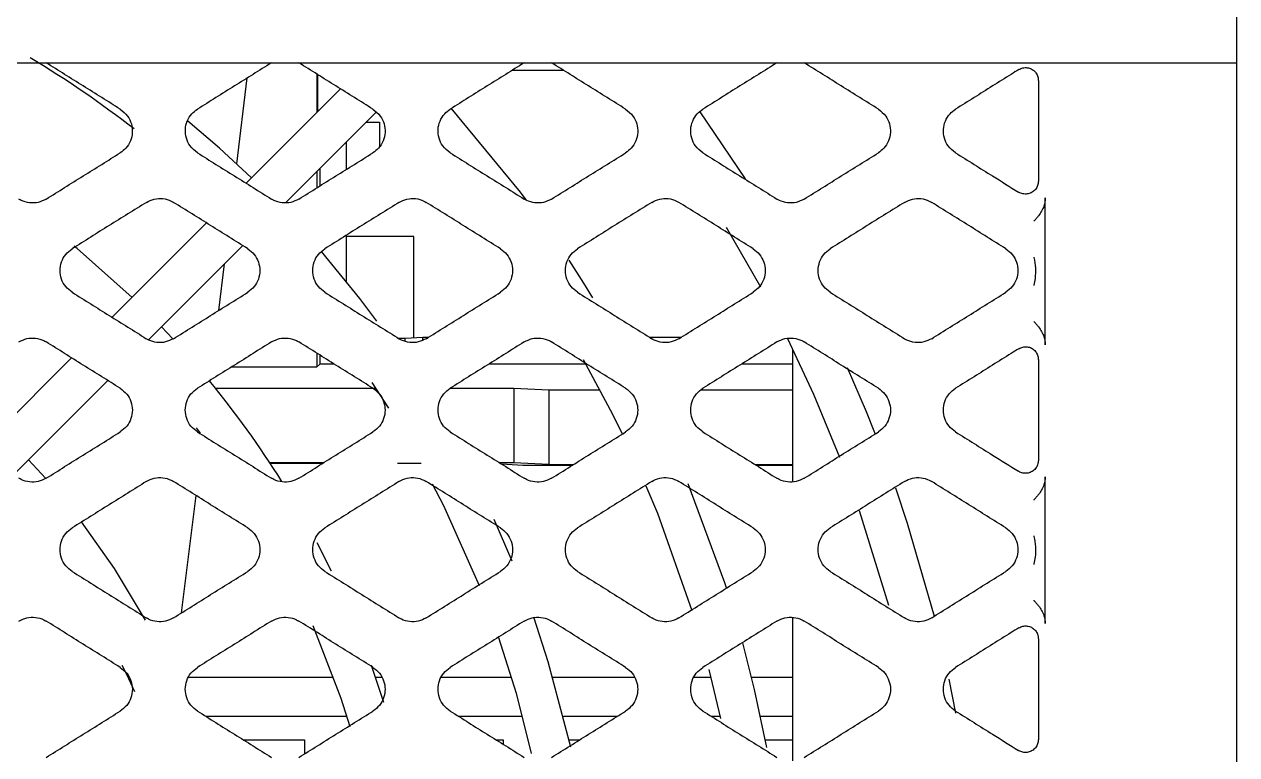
# Model space of a CAD drawing. Header units: millimetres. Extents: x 11355 to 11505, y 8083 to 8171.
# Drawn here: x 11370.614 to 11372.531, y 8089.76 to 8090.915 of the extents above; entities that cross this region are included whole.
import ezdxf

# ---------------------------------------------------------------- set-up
doc = ezdxf.new("R2010")
doc.units = ezdxf.units.MM
doc.layers.add('UPS', color=7, linetype='Continuous')

# ---------------------------------------------------------------- blocks, each defined once
blk = doc.blocks.new('UPS - 2.2kVA (APC SRT2200RMXLI-NC)')
at = {"linetype": 'Continuous'}
for p, q in [((2327.7323, 1373.2344), (2327.7323, 1376.7344)), ((2314.4138, 1376.5248), (2327.7323, 1376.5248)), ((2326.1514, 1376.3651), (2326.1681, 1376.5009)), ((2326.2782, 1376.5069), (2326.2782, 1376.4464)), ((2326.2796, 1376.4497), (2326.2796, 1376.506)), ((2326.6686, 1376.5126), (2326.5863, 1376.5126)), ((2326.3154, 1376.4836), (2326.1663, 1376.3345)), ((2327.4186, 1376.4965), (2327.4186, 1376.3377)), ((2326.2289, 1376.3038), (2326.3719, 1376.4467)), ((2326.2799, 1376.4481), (2326.2796, 1376.4497)), ((2326.2815, 1376.4497), (2326.2796, 1376.4497)), ((2326.9554, 1376.3412), (2326.884, 1376.4472)), ((2326.3563, 1376.4312), (2326.3769, 1376.4312)), ((2326.3769, 1376.4312), (2326.3769, 1376.3924)), ((2326.3246, 1376.3994), (2326.3246, 1376.3563)), ((2326.2782, 1376.3531), (2326.2782, 1376.3273)), ((2326.2825, 1376.3573), (2326.2825, 1376.33)), ((2327.4296, 1376.0791), (2327.4296, 1376.3112)), ((2326.1035, 1376.2717), (2325.9544, 1376.1226)), ((2326.3246, 1376.2521), (2326.3246, 1376.1796)), ((2326.4311, 1376.2504), (2326.3246, 1376.2504)), ((2326.4311, 1376.0898), (2326.4311, 1376.2504)), ((2326.925, 1376.2651), (2326.9793, 1376.1708)), ((2326.0119, 1376.0868), (2326.161, 1376.2358)), ((2326.123, 1376.1334), (2326.132, 1376.2069)), ((2326.0504, 1376.0884), (2326.0325, 1376.1074)), ((2326.4174, 1376.0891), (2326.4074, 1376.0891)), ((2326.4458, 1376.0905), (2326.4174, 1376.0891)), ((2326.4174, 1376.085), (2326.4174, 1376.0891)), ((2326.4458, 1376.0866), (2326.4458, 1376.0905)), ((2326.4538, 1376.0905), (2326.4458, 1376.0905)), ((2326.8533, 1376.0905), (2326.8046, 1376.0905)), ((2325.8903, 1376.0584), (2325.7411, 1375.9093)), ((2326.2782, 1376.0656), (2326.2782, 1376.0442)), ((2326.2825, 1376.063), (2326.2825, 1376.0484)), ((2327.0306, 1375.8626), (2327.0306, 1376.0711)), ((2326.1434, 1376.0442), (2326.2782, 1376.0442)), ((2326.2825, 1376.0484), (2326.2782, 1376.0442)), ((2326.3058, 1376.0484), (2326.2825, 1376.0484)), ((2326.7034, 1376.0484), (2326.5497, 1376.0484)), ((2327.0306, 1376.0484), (2326.9491, 1376.0484)), ((2327.4186, 1376.0553), (2327.4186, 1375.8964)), ((2325.7985, 1375.8734), (2325.9477, 1376.0226)), ((2326.1092, 1376.021), (2326.1094, 1376.0229)), ((2326.3709, 1376.0102), (2326.118, 1376.0102)), ((2326.3649, 1376.0193), (2326.3912, 1375.9789)), ((2326.5897, 1376.0102), (2326.4885, 1376.0102)), ((2326.6446, 1376.0075), (2326.5897, 1376.0102)), ((2326.5897, 1376.0102), (2326.5897, 1375.8923)), ((2326.7258, 1376.0075), (2326.6446, 1376.0075)), ((2326.6446, 1376.0075), (2326.6448, 1375.8896)), ((2327.0306, 1376.0075), (2326.8849, 1376.0075)), ((2326.0871, 1375.9478), (2326.0938, 1375.9391)), ((2325.8494, 1375.8679), (2325.8224, 1375.8973)), ((2326.2883, 1375.8923), (2326.204, 1375.8923)), ((2326.2043, 1375.8919), (2326.2876, 1375.8919)), ((2326.4056, 1375.8919), (2326.4428, 1375.8919)), ((2326.5897, 1375.8923), (2326.5671, 1375.8923)), ((2326.5697, 1375.8907), (2326.6036, 1375.889)), ((2326.6448, 1375.8896), (2326.5897, 1375.8923)), ((2326.6036, 1375.889), (2326.6825, 1375.889)), ((2326.6448, 1375.8896), (2326.6834, 1375.8896)), ((2326.9709, 1375.8896), (2327.0306, 1375.8896)), ((2326.9719, 1375.889), (2327.0306, 1375.889)), ((2327.4296, 1375.6383), (2327.4296, 1375.8705)), ((2326.0643, 1375.6554), (2326.087, 1375.8407)), ((2327.1354, 1375.8173), (2327.1816, 1375.6675)), ((2326.587, 1375.7368), (2326.5584, 1375.8027)), ((2326.3014, 1375.7212), (2326.2788, 1375.7658)), ((2327.0306, 1375.4213), (2327.0306, 1375.6481)), ((2327.4186, 1375.614), (2327.4186, 1375.4551)), ((2326.3841, 1375.5136), (2326.3643, 1375.5721)), ((2326.8975, 1375.5658), (2326.9161, 1375.4881)), ((2326.0756, 1375.5538), (2326.3041, 1375.5538)), ((2326.3708, 1375.5538), (2326.3804, 1375.5538)), ((2326.475, 1375.5538), (2326.5855, 1375.5538)), ((2326.651, 1375.5538), (2326.7799, 1375.5538)), ((2326.8745, 1375.5538), (2326.9006, 1375.5538)), ((2326.9654, 1375.5538), (2327.0306, 1375.5538)), ((2327.2884, 1375.4969), (2327.2777, 1375.5504)), ((2326.1023, 1375.4919), (2326.325, 1375.4919)), ((2326.5017, 1375.4919), (2326.6028, 1375.4919)), ((2326.6677, 1375.4919), (2326.7532, 1375.4919)), ((2326.9012, 1375.4919), (2326.9152, 1375.4919)), ((2326.9795, 1375.4919), (2327.0306, 1375.4919)), ((2326.1616, 1375.4548), (2326.2583, 1375.4548)), ((2326.2583, 1375.4548), (2326.2583, 1375.4323)), ((2326.5611, 1375.4548), (2326.5726, 1375.4548)), ((2326.5726, 1375.4548), (2326.5726, 1375.4476)), ((2326.6766, 1375.4548), (2326.6938, 1375.4548)), ((2326.9871, 1375.4548), (2327.0306, 1375.4548))]:
    blk.add_line(p, q, dxfattribs=at)
at = {"linetype": 'Continuous', "flags": 128}
for points in [[(2326.6091, 1376.3084), (2326.6001, 1376.3205), (2326.4905, 1376.4531)], [(2326.1748, 1376.343), (2326.1244, 1376.3897), (2326.0743, 1376.4328)], [(2325.9859, 1376.154), (2325.899, 1376.2311), (2325.8944, 1376.2348)], [(2326.3731, 1376.1166), (2326.3462, 1376.1523), (2326.2854, 1376.2264)], [(2326.7145, 1376.1535), (2326.7, 1376.1767), (2326.6767, 1376.2126)], [(2327.0218, 1376.089), (2327.0632, 1376.0008), (2327.1045, 1375.9016)], [(2326.6992, 1376.0559), (2326.7454, 1375.9695), (2326.7612, 1375.9374)], [(2327.1613, 1375.9373), (2327.1469, 1375.9729), (2327.1167, 1376.0427)], [(2326.4604, 1375.8594), (2326.478, 1375.825), (2326.5347, 1375.6985)], [(2326.7983, 1375.856), (2326.8163, 1375.8127), (2326.8709, 1375.6591)], [(2326.926, 1375.6934), (2326.923, 1375.7027), (2326.8651, 1375.8594)], [(2327.2546, 1375.6497), (2327.212, 1375.7966), (2327.1931, 1375.8524)], [(2326.0072, 1375.6436), (2325.9584, 1375.7252), (2325.9059, 1375.7994)], [(2326.6793, 1375.443), (2326.6439, 1375.5778), (2326.6208, 1375.6483)], [(2326.2717, 1375.6352), (2326.3157, 1375.5206), (2326.33, 1375.4755)], [(2326.5652, 1375.6165), (2326.5929, 1375.5284), (2326.6171, 1375.4331)], [(2326.9894, 1375.4425), (2326.9701, 1375.5341), (2326.9514, 1375.608)], [(2325.9698, 1375.5728), (2325.9769, 1375.5584), (2325.9896, 1375.5311)]]:
    blk.add_lwpolyline(points, dxfattribs=at)
at = {"linetype": 'Continuous'}
for radius, start, end in [(1.7234, 52.2924, 58.9296), (1.5191, 32.052, 39.4803)]:
    blk.add_arc((2324.9353, 1375.0568), radius, start, end, dxfattribs=at)
for points, knots in [([(2325.9673, 1376.4516), (2325.9575, 1376.4577), (2325.938, 1376.4699), (2325.8989, 1376.4943), (2325.8696, 1376.5126), (2325.8501, 1376.5248)], [0, 0, 0, 0, 0.250053, 0.500107, 1, 1, 1, 1]), ([(2326.2064, 1376.5248), (2326.1967, 1376.5187), (2326.1771, 1376.5065), (2326.1381, 1376.4821), (2326.1088, 1376.4638), (2326.0892, 1376.4516)], [0, 0, 0, 0, 0.250053, 0.500107, 1, 1, 1, 1]), ([(2326.3667, 1376.4516), (2326.357, 1376.4577), (2326.3374, 1376.4699), (2326.2984, 1376.4943), (2326.2691, 1376.5126), (2326.2495, 1376.5248)], [0, 0, 0, 0, 0.250053, 0.500107, 1, 1, 1, 1]), ([(2326.6059, 1376.5248), (2326.5961, 1376.5187), (2326.5766, 1376.5065), (2326.5375, 1376.4821), (2326.5082, 1376.4638), (2326.4887, 1376.4516)], [0, 0, 0, 0, 0.250053, 0.500107, 1, 1, 1, 1]), ([(2326.7662, 1376.4516), (2326.7564, 1376.4577), (2326.7369, 1376.4699), (2326.6978, 1376.4943), (2326.6685, 1376.5126), (2326.649, 1376.5248)], [0, 0, 0, 0, 0.250053, 0.500107, 1, 1, 1, 1]), ([(2327.0054, 1376.5248), (2326.9956, 1376.5187), (2326.9761, 1376.5065), (2326.937, 1376.4821), (2326.9077, 1376.4638), (2326.8882, 1376.4516)], [0, 0, 0, 0, 0.250053, 0.500107, 1, 1, 1, 1]), ([(2327.1657, 1376.4516), (2327.1559, 1376.4577), (2327.1364, 1376.4699), (2327.0973, 1376.4943), (2327.068, 1376.5126), (2327.0485, 1376.5248)], [0, 0, 0, 0, 0.250053, 0.500107, 1, 1, 1, 1]), ([(2327.3877, 1376.5141), (2327.3836, 1376.5116), (2327.3698, 1376.5029), (2327.3365, 1376.4821), (2327.3072, 1376.4638), (2327.2876, 1376.4516)], [0, 0, 0, 0, 0.121345, 0.414313, 1, 1, 1, 1]), ([(2327.3877, 1376.5141), (2327.3898, 1376.5151), (2327.394, 1376.5173), (2327.4011, 1376.5175), (2327.4076, 1376.5156), (2327.4131, 1376.5115), (2327.4169, 1376.506), (2327.4184, 1376.5007), (2327.4186, 1376.4975), (2327.4186, 1376.4965)], [0, 0, 0, 0, 0.160683, 0.321648, 0.476164, 0.626101, 0.77749, 0.93541, 1, 1, 1, 1]), ([(2325.9673, 1376.4516), (2325.9715, 1376.4482), (2325.9793, 1376.442), (2325.9855, 1376.4285), (2325.9871, 1376.4147), (2325.9839, 1376.4012), (2325.977, 1376.3899), (2325.9703, 1376.3849), (2325.9673, 1376.3826)], [0, 0, 0, 0, 0.194318, 0.360854, 0.528149, 0.695606, 0.862865, 1, 1, 1, 1]), ([(2326.0892, 1376.3826), (2326.085, 1376.386), (2326.0772, 1376.3922), (2326.071, 1376.4057), (2326.0694, 1376.4195), (2326.0726, 1376.433), (2326.0795, 1376.4443), (2326.0862, 1376.4493), (2326.0892, 1376.4516)], [0, 0, 0, 0, 0.19432, 0.360812, 0.528037, 0.695467, 0.862768, 1, 1, 1, 1]), ([(2326.3667, 1376.4516), (2326.3709, 1376.4482), (2326.3788, 1376.442), (2326.385, 1376.4285), (2326.3866, 1376.4147), (2326.3834, 1376.4012), (2326.3765, 1376.3899), (2326.3698, 1376.3849), (2326.3667, 1376.3826)], [0, 0, 0, 0, 0.194318, 0.360854, 0.528149, 0.695606, 0.862865, 1, 1, 1, 1]), ([(2326.4887, 1376.3826), (2326.4845, 1376.386), (2326.4767, 1376.3922), (2326.4705, 1376.4057), (2326.4689, 1376.4195), (2326.472, 1376.433), (2326.479, 1376.4443), (2326.4857, 1376.4493), (2326.4887, 1376.4516)], [0, 0, 0, 0, 0.19432, 0.360812, 0.528037, 0.695467, 0.862768, 1, 1, 1, 1]), ([(2326.7662, 1376.4516), (2326.7704, 1376.4482), (2326.7782, 1376.442), (2326.7844, 1376.4285), (2326.786, 1376.4147), (2326.7829, 1376.4012), (2326.7759, 1376.3899), (2326.7692, 1376.3849), (2326.7662, 1376.3826)], [0, 0, 0, 0, 0.194318, 0.360854, 0.528149, 0.695606, 0.862865, 1, 1, 1, 1]), ([(2326.8882, 1376.3826), (2326.884, 1376.386), (2326.8761, 1376.3922), (2326.8699, 1376.4057), (2326.8683, 1376.4195), (2326.8715, 1376.433), (2326.8784, 1376.4443), (2326.8851, 1376.4493), (2326.8882, 1376.4516)], [0, 0, 0, 0, 0.19432, 0.360812, 0.528037, 0.695467, 0.862768, 1, 1, 1, 1]), ([(2327.1657, 1376.4516), (2327.1699, 1376.4482), (2327.1777, 1376.442), (2327.1839, 1376.4285), (2327.1855, 1376.4147), (2327.1823, 1376.4012), (2327.1754, 1376.3899), (2327.1687, 1376.3849), (2327.1657, 1376.3826)], [0, 0, 0, 0, 0.194318, 0.360854, 0.528149, 0.695606, 0.862865, 1, 1, 1, 1]), ([(2327.2876, 1376.3826), (2327.2834, 1376.386), (2327.2756, 1376.3922), (2327.2694, 1376.4057), (2327.2678, 1376.4195), (2327.271, 1376.433), (2327.2779, 1376.4443), (2327.2846, 1376.4493), (2327.2876, 1376.4516)], [0, 0, 0, 0, 0.19432, 0.360812, 0.528037, 0.695467, 0.862768, 1, 1, 1, 1]), ([(2325.8501, 1376.3094), (2325.8598, 1376.3155), (2325.8794, 1376.3277), (2325.9184, 1376.3521), (2325.9477, 1376.3704), (2325.9673, 1376.3826)], [0, 0, 0, 0, 0.250041, 0.500082, 1, 1, 1, 1]), ([(2326.0892, 1376.3826), (2326.099, 1376.3765), (2326.1185, 1376.3643), (2326.1576, 1376.3399), (2326.1869, 1376.3216), (2326.2064, 1376.3094)], [0, 0, 0, 0, 0.250041, 0.500082, 1, 1, 1, 1]), ([(2326.2495, 1376.3094), (2326.2593, 1376.3155), (2326.2788, 1376.3277), (2326.3179, 1376.3521), (2326.3472, 1376.3704), (2326.3667, 1376.3826)], [0, 0, 0, 0, 0.250041, 0.500082, 1, 1, 1, 1]), ([(2326.4887, 1376.3826), (2326.4985, 1376.3765), (2326.518, 1376.3643), (2326.5571, 1376.3399), (2326.5864, 1376.3216), (2326.6059, 1376.3094)], [0, 0, 0, 0, 0.250041, 0.500082, 1, 1, 1, 1]), ([(2326.649, 1376.3094), (2326.6588, 1376.3155), (2326.6783, 1376.3277), (2326.7174, 1376.3521), (2326.7467, 1376.3704), (2326.7662, 1376.3826)], [0, 0, 0, 0, 0.2500408, 0.5000816, 1, 1, 1, 1]), ([(2326.8882, 1376.3826), (2326.8979, 1376.3765), (2326.9175, 1376.3643), (2326.9565, 1376.3399), (2326.9858, 1376.3216), (2327.0054, 1376.3094)], [0, 0, 0, 0, 0.2500408, 0.5000816, 1, 1, 1, 1]), ([(2327.0485, 1376.3094), (2327.0582, 1376.3155), (2327.0778, 1376.3277), (2327.1168, 1376.3521), (2327.1461, 1376.3704), (2327.1657, 1376.3826)], [0, 0, 0, 0, 0.250041, 0.500082, 1, 1, 1, 1]), ([(2327.2876, 1376.3826), (2327.2974, 1376.3765), (2327.3169, 1376.3643), (2327.3501, 1376.3436), (2327.3735, 1376.329), (2327.3871, 1376.3205)], [0, 0, 0, 0, 0.294674, 0.589347, 1, 1, 1, 1]), ([(2327.4186, 1376.3377), (2327.4184, 1376.3354), (2327.4179, 1376.3307), (2327.4144, 1376.3246), (2327.4092, 1376.32), (2327.4027, 1376.3174), (2327.3958, 1376.3171), (2327.3905, 1376.3186), (2327.3877, 1376.3201), (2327.387, 1376.3205)], [0, 0, 0, 0, 0.15835, 0.316786, 0.473282, 0.628599, 0.784776, 0.943476, 1, 1, 1, 1]), ([(2325.8501, 1376.3094), (2325.846, 1376.3074), (2325.8378, 1376.3033), (2325.8238, 1376.3028), (2325.8134, 1376.3057), (2325.8082, 1376.3087), (2325.807, 1376.3094)], [0, 0, 0, 0, 0.301015, 0.601998, 0.903375, 1, 1, 1, 1]), ([(2326.0085, 1376.3042), (2326.0126, 1376.3062), (2326.0208, 1376.3103), (2326.0348, 1376.3108), (2326.0451, 1376.3079), (2326.0503, 1376.3049), (2326.0516, 1376.3042)], [0, 0, 0, 0, 0.301158, 0.602285, 0.903694, 1, 1, 1, 1]), ([(2326.2495, 1376.3094), (2326.2454, 1376.3074), (2326.2372, 1376.3033), (2326.2232, 1376.3028), (2326.2129, 1376.3057), (2326.2077, 1376.3087), (2326.2064, 1376.3094)], [0, 0, 0, 0, 0.301015, 0.601998, 0.903375, 1, 1, 1, 1]), ([(2326.4079, 1376.3042), (2326.412, 1376.3062), (2326.4202, 1376.3103), (2326.4342, 1376.3108), (2326.4446, 1376.3079), (2326.4498, 1376.3049), (2326.451, 1376.3042)], [0, 0, 0, 0, 0.301158, 0.602285, 0.903694, 1, 1, 1, 1]), ([(2326.649, 1376.3094), (2326.6449, 1376.3074), (2326.6367, 1376.3033), (2326.6227, 1376.3028), (2326.6124, 1376.3057), (2326.6072, 1376.3087), (2326.6059, 1376.3094)], [0, 0, 0, 0, 0.301015, 0.601998, 0.903375, 1, 1, 1, 1]), ([(2326.8074, 1376.3042), (2326.8115, 1376.3062), (2326.8197, 1376.3103), (2326.8337, 1376.3108), (2326.844, 1376.3079), (2326.8492, 1376.3049), (2326.8505, 1376.3042)], [0, 0, 0, 0, 0.301158, 0.602285, 0.903694, 1, 1, 1, 1]), ([(2327.0485, 1376.3094), (2327.0444, 1376.3074), (2327.0362, 1376.3033), (2327.0222, 1376.3028), (2327.0118, 1376.3057), (2327.0066, 1376.3087), (2327.0054, 1376.3094)], [0, 0, 0, 0, 0.301015, 0.601998, 0.903375, 1, 1, 1, 1]), ([(2327.2069, 1376.3042), (2327.211, 1376.3062), (2327.2192, 1376.3103), (2327.2332, 1376.3108), (2327.2435, 1376.3079), (2327.2487, 1376.3049), (2327.25, 1376.3042)], [0, 0, 0, 0, 0.301158, 0.602285, 0.903694, 1, 1, 1, 1]), ([(2327.4296, 1376.3112), (2327.4291, 1376.3069), (2327.428, 1376.2967), (2327.4215, 1376.2861), (2327.4154, 1376.2787), (2327.4129, 1376.2759), (2327.4116, 1376.2745), (2327.4115, 1376.2745)], [0, 0, 0, 0, 0.311334, 0.730305, 0.862611, 0.9954, 1, 1, 1, 1]), ([(2326.0085, 1376.3042), (2325.9987, 1376.2981), (2325.9791, 1376.2859), (2325.9401, 1376.2615), (2325.9108, 1376.2432), (2325.8913, 1376.231)], [0, 0, 0, 0, 0.250046, 0.500092, 1, 1, 1, 1]), ([(2326.1688, 1376.231), (2326.159, 1376.2371), (2326.1394, 1376.2493), (2326.1004, 1376.2737), (2326.0711, 1376.292), (2326.0516, 1376.3042)], [0, 0, 0, 0, 0.250046, 0.500092, 1, 1, 1, 1]), ([(2326.4079, 1376.3042), (2326.3982, 1376.2981), (2326.3786, 1376.2859), (2326.3395, 1376.2615), (2326.3102, 1376.2432), (2326.2907, 1376.231)], [0, 0, 0, 0, 0.250046, 0.500092, 1, 1, 1, 1]), ([(2326.5682, 1376.231), (2326.5585, 1376.2371), (2326.5389, 1376.2493), (2326.4998, 1376.2737), (2326.4705, 1376.292), (2326.451, 1376.3042)], [0, 0, 0, 0, 0.250046, 0.500092, 1, 1, 1, 1]), ([(2326.8074, 1376.3042), (2326.7976, 1376.2981), (2326.7781, 1376.2859), (2326.739, 1376.2615), (2326.7097, 1376.2432), (2326.6902, 1376.231)], [0, 0, 0, 0, 0.250046, 0.500092, 1, 1, 1, 1]), ([(2326.9677, 1376.231), (2326.9579, 1376.2371), (2326.9384, 1376.2493), (2326.8993, 1376.2737), (2326.87, 1376.292), (2326.8505, 1376.3042)], [0, 0, 0, 0, 0.250046, 0.500092, 1, 1, 1, 1]), ([(2327.2069, 1376.3042), (2327.1971, 1376.2981), (2327.1775, 1376.2859), (2327.1385, 1376.2615), (2327.1092, 1376.2432), (2327.0897, 1376.231)], [0, 0, 0, 0, 0.250046, 0.500092, 1, 1, 1, 1]), ([(2327.3672, 1376.231), (2327.3574, 1376.2371), (2327.3378, 1376.2493), (2327.2988, 1376.2737), (2327.2695, 1376.292), (2327.25, 1376.3042)], [0, 0, 0, 0, 0.250046, 0.500092, 1, 1, 1, 1]), ([(2325.8912, 1376.162), (2325.8876, 1376.1648), (2325.8803, 1376.1704), (2325.8737, 1376.1828), (2325.8713, 1376.1965), (2325.8737, 1376.2102), (2325.8804, 1376.2226), (2325.8876, 1376.2282), (2325.8913, 1376.231)], [0, 0, 0, 0, 0.166661, 0.333294, 0.500578, 0.667546, 0.834534, 1, 1, 1, 1]), ([(2326.1688, 1376.231), (2326.1724, 1376.2281), (2326.1797, 1376.2225), (2326.1863, 1376.2101), (2326.1887, 1376.1964), (2326.1863, 1376.1827), (2326.1796, 1376.1704), (2326.1724, 1376.1648), (2326.1688, 1376.162)], [0, 0, 0, 0, 0.166702, 0.333375, 0.500722, 0.667724, 0.834682, 1, 1, 1, 1]), ([(2326.2907, 1376.162), (2326.2871, 1376.1648), (2326.2798, 1376.1704), (2326.2732, 1376.1828), (2326.2708, 1376.1965), (2326.2732, 1376.2102), (2326.2798, 1376.2226), (2326.2871, 1376.2282), (2326.2907, 1376.231)], [0, 0, 0, 0, 0.166661, 0.333294, 0.500578, 0.667546, 0.834534, 1, 1, 1, 1]), ([(2326.5682, 1376.231), (2326.5719, 1376.2281), (2326.5792, 1376.2225), (2326.5858, 1376.2101), (2326.5881, 1376.1964), (2326.5857, 1376.1827), (2326.5791, 1376.1704), (2326.5718, 1376.1648), (2326.5682, 1376.162)], [0, 0, 0, 0, 0.166702, 0.333375, 0.500722, 0.667724, 0.834682, 1, 1, 1, 1]), ([(2326.6902, 1376.162), (2326.6865, 1376.1648), (2326.6793, 1376.1704), (2326.6727, 1376.1828), (2326.6703, 1376.1965), (2326.6727, 1376.2102), (2326.6793, 1376.2226), (2326.6866, 1376.2282), (2326.6902, 1376.231)], [0, 0, 0, 0, 0.166661, 0.333294, 0.500578, 0.667546, 0.834534, 1, 1, 1, 1]), ([(2326.9677, 1376.231), (2326.9713, 1376.2281), (2326.9786, 1376.2225), (2326.9852, 1376.2101), (2326.9876, 1376.1964), (2326.9852, 1376.1827), (2326.9786, 1376.1704), (2326.9713, 1376.1648), (2326.9677, 1376.162)], [0, 0, 0, 0, 0.166702, 0.333375, 0.500722, 0.667724, 0.834682, 1, 1, 1, 1]), ([(2327.0896, 1376.162), (2327.086, 1376.1648), (2327.0787, 1376.1704), (2327.0721, 1376.1828), (2327.0697, 1376.1965), (2327.0722, 1376.2102), (2327.0788, 1376.2226), (2327.086, 1376.2282), (2327.0897, 1376.231)], [0, 0, 0, 0, 0.166661, 0.333294, 0.500578, 0.667546, 0.834534, 1, 1, 1, 1]), ([(2327.3672, 1376.231), (2327.3708, 1376.2281), (2327.3781, 1376.2225), (2327.3847, 1376.2101), (2327.3871, 1376.1964), (2327.3847, 1376.1827), (2327.378, 1376.1704), (2327.3708, 1376.1648), (2327.3672, 1376.162)], [0, 0, 0, 0, 0.166702, 0.333375, 0.500722, 0.667724, 0.834682, 1, 1, 1, 1]), ([(2327.4115, 1376.2177), (2327.4116, 1376.2174), (2327.4141, 1376.2064), (2327.4149, 1376.1913), (2327.4124, 1376.1767), (2327.4116, 1376.173), (2327.4115, 1376.1727)], [0, 0, 0, 0, 0.01737, 0.748315, 0.982633, 1, 1, 1, 1]), ([(2325.8912, 1376.162), (2325.901, 1376.1559), (2325.9206, 1376.1437), (2325.9596, 1376.1193), (2325.9889, 1376.101), (2326.0084, 1376.0887)], [0, 0, 0, 0, 0.250035, 0.500069, 1, 1, 1, 1]), ([(2326.0516, 1376.0887), (2326.0613, 1376.0948), (2326.0809, 1376.1071), (2326.1199, 1376.1315), (2326.1492, 1376.1498), (2326.1688, 1376.162)], [0, 0, 0, 0, 0.250035, 0.500069, 1, 1, 1, 1]), ([(2326.2907, 1376.162), (2326.3005, 1376.1559), (2326.32, 1376.1437), (2326.3591, 1376.1193), (2326.3884, 1376.101), (2326.4079, 1376.0887)], [0, 0, 0, 0, 0.250035, 0.500069, 1, 1, 1, 1]), ([(2326.451, 1376.0887), (2326.4608, 1376.0948), (2326.4803, 1376.1071), (2326.5194, 1376.1315), (2326.5487, 1376.1498), (2326.5682, 1376.162)], [0, 0, 0, 0, 0.250035, 0.500069, 1, 1, 1, 1]), ([(2326.6902, 1376.162), (2326.7, 1376.1559), (2326.7195, 1376.1437), (2326.7586, 1376.1193), (2326.7879, 1376.101), (2326.8074, 1376.0887)], [0, 0, 0, 0, 0.250035, 0.500069, 1, 1, 1, 1]), ([(2326.8505, 1376.0887), (2326.8603, 1376.0948), (2326.8798, 1376.1071), (2326.9189, 1376.1315), (2326.9482, 1376.1498), (2326.9677, 1376.162)], [0, 0, 0, 0, 0.250035, 0.500069, 1, 1, 1, 1]), ([(2327.0896, 1376.162), (2327.0994, 1376.1559), (2327.119, 1376.1437), (2327.158, 1376.1193), (2327.1873, 1376.101), (2327.2068, 1376.0887)], [0, 0, 0, 0, 0.250035, 0.500069, 1, 1, 1, 1]), ([(2327.25, 1376.0887), (2327.2597, 1376.0948), (2327.2793, 1376.1071), (2327.3183, 1376.1315), (2327.3476, 1376.1498), (2327.3672, 1376.162)], [0, 0, 0, 0, 0.2500347, 0.5000694, 1, 1, 1, 1]), ([(2327.4115, 1376.1159), (2327.4116, 1376.1159), (2327.4129, 1376.1145), (2327.4154, 1376.1117), (2327.4215, 1376.1043), (2327.428, 1376.0937), (2327.4291, 1376.0835), (2327.4296, 1376.0791)], [0, 0, 0, 0, 0.004599, 0.137409, 0.269733, 0.688801, 1, 1, 1, 1]), ([(2325.807, 1376.0836), (2325.8111, 1376.0856), (2325.8193, 1376.0897), (2325.8333, 1376.0902), (2325.8437, 1376.0873), (2325.8488, 1376.0843), (2325.8501, 1376.0836)], [0, 0, 0, 0, 0.301559, 0.603083, 0.904825, 1, 1, 1, 1]), ([(2325.9673, 1376.0103), (2325.9575, 1376.0164), (2325.938, 1376.0286), (2325.8989, 1376.053), (2325.8696, 1376.0714), (2325.8501, 1376.0836)], [0, 0, 0, 0, 0.250039, 0.500077, 1, 1, 1, 1]), ([(2326.0516, 1376.0887), (2326.0474, 1376.0867), (2326.0392, 1376.0826), (2326.0252, 1376.0821), (2326.0149, 1376.085), (2326.0097, 1376.088), (2326.0084, 1376.0887)], [0, 0, 0, 0, 0.30145, 0.602864, 0.90458, 1, 1, 1, 1]), ([(2326.2064, 1376.0836), (2326.1967, 1376.0775), (2326.1771, 1376.0652), (2326.1381, 1376.0408), (2326.1088, 1376.0225), (2326.0892, 1376.0103)], [0, 0, 0, 0, 0.250039, 0.500077, 1, 1, 1, 1]), ([(2326.2064, 1376.0836), (2326.2105, 1376.0856), (2326.2188, 1376.0897), (2326.2328, 1376.0902), (2326.2431, 1376.0873), (2326.2483, 1376.0843), (2326.2495, 1376.0836)], [0, 0, 0, 0, 0.301559, 0.603083, 0.904825, 1, 1, 1, 1]), ([(2326.3667, 1376.0103), (2326.357, 1376.0164), (2326.3374, 1376.0286), (2326.2984, 1376.053), (2326.2691, 1376.0714), (2326.2495, 1376.0836)], [0, 0, 0, 0, 0.250039, 0.500077, 1, 1, 1, 1]), ([(2326.451, 1376.0887), (2326.4469, 1376.0867), (2326.4387, 1376.0826), (2326.4247, 1376.0821), (2326.4143, 1376.085), (2326.4092, 1376.088), (2326.4079, 1376.0887)], [0, 0, 0, 0, 0.30145, 0.602864, 0.90458, 1, 1, 1, 1]), ([(2326.6059, 1376.0836), (2326.5961, 1376.0775), (2326.5766, 1376.0652), (2326.5375, 1376.0408), (2326.5082, 1376.0225), (2326.4887, 1376.0103)], [0, 0, 0, 0, 0.250039, 0.500077, 1, 1, 1, 1]), ([(2326.6059, 1376.0836), (2326.61, 1376.0856), (2326.6182, 1376.0897), (2326.6322, 1376.0902), (2326.6426, 1376.0873), (2326.6478, 1376.0843), (2326.649, 1376.0836)], [0, 0, 0, 0, 0.301559, 0.603083, 0.904825, 1, 1, 1, 1]), ([(2326.7662, 1376.0103), (2326.7564, 1376.0164), (2326.7369, 1376.0286), (2326.6978, 1376.053), (2326.6685, 1376.0714), (2326.649, 1376.0836)], [0, 0, 0, 0, 0.250039, 0.500077, 1, 1, 1, 1]), ([(2326.8505, 1376.0887), (2326.8464, 1376.0867), (2326.8382, 1376.0826), (2326.8242, 1376.0821), (2326.8138, 1376.085), (2326.8086, 1376.088), (2326.8074, 1376.0887)], [0, 0, 0, 0, 0.30145, 0.602864, 0.90458, 1, 1, 1, 1]), ([(2327.0054, 1376.0836), (2326.9956, 1376.0775), (2326.9761, 1376.0652), (2326.937, 1376.0408), (2326.9077, 1376.0225), (2326.8882, 1376.0103)], [0, 0, 0, 0, 0.250039, 0.500077, 1, 1, 1, 1]), ([(2327.0054, 1376.0836), (2327.0095, 1376.0856), (2327.0177, 1376.0897), (2327.0317, 1376.0902), (2327.0421, 1376.0873), (2327.0472, 1376.0843), (2327.0485, 1376.0836)], [0, 0, 0, 0, 0.301559, 0.603083, 0.904825, 1, 1, 1, 1]), ([(2327.1657, 1376.0103), (2327.1559, 1376.0164), (2327.1364, 1376.0286), (2327.0973, 1376.053), (2327.068, 1376.0714), (2327.0485, 1376.0836)], [0, 0, 0, 0, 0.250039, 0.500077, 1, 1, 1, 1]), ([(2327.25, 1376.0887), (2327.2458, 1376.0867), (2327.2376, 1376.0826), (2327.2236, 1376.0821), (2327.2133, 1376.085), (2327.2081, 1376.088), (2327.2068, 1376.0887)], [0, 0, 0, 0, 0.30145, 0.602864, 0.90458, 1, 1, 1, 1]), ([(2327.3876, 1376.0728), (2327.3836, 1376.0703), (2327.3698, 1376.0617), (2327.3365, 1376.0408), (2327.3072, 1376.0225), (2327.2876, 1376.0103)], [0, 0, 0, 0, 0.120592, 0.413788, 1, 1, 1, 1]), ([(2327.3876, 1376.0728), (2327.3897, 1376.0738), (2327.3939, 1376.0759), (2327.401, 1376.0762), (2327.4077, 1376.0742), (2327.4131, 1376.0702), (2327.4169, 1376.0646), (2327.4185, 1376.0593), (2327.4186, 1376.0562), (2327.4186, 1376.0553)], [0, 0, 0, 0, 0.161308, 0.322864, 0.478633, 0.629966, 0.782095, 0.939603, 1, 1, 1, 1]), ([(2325.9673, 1376.0103), (2325.9709, 1376.0075), (2325.9782, 1376.0019), (2325.9848, 1375.9895), (2325.9872, 1375.9758), (2325.9848, 1375.9621), (2325.9782, 1375.9497), (2325.9709, 1375.9441), (2325.9673, 1375.9413)], [0, 0, 0, 0, 0.166787, 0.333551, 0.500809, 0.667627, 0.8344, 1, 1, 1, 1]), ([(2326.0892, 1375.9413), (2326.0856, 1375.9441), (2326.0783, 1375.9498), (2326.0717, 1375.9622), (2326.0693, 1375.9759), (2326.0717, 1375.9896), (2326.0783, 1376.0019), (2326.0856, 1376.0075), (2326.0892, 1376.0103)], [0, 0, 0, 0, 0.166752, 0.333482, 0.500689, 0.66748, 0.834277, 1, 1, 1, 1]), ([(2326.3667, 1376.0103), (2326.3704, 1376.0075), (2326.3777, 1376.0019), (2326.3843, 1375.9895), (2326.3867, 1375.9758), (2326.3842, 1375.9621), (2326.3776, 1375.9497), (2326.3704, 1375.9441), (2326.3667, 1375.9413)], [0, 0, 0, 0, 0.166787, 0.333551, 0.500809, 0.667627, 0.8344, 1, 1, 1, 1]), ([(2326.4887, 1375.9413), (2326.485, 1375.9441), (2326.4778, 1375.9498), (2326.4712, 1375.9622), (2326.4688, 1375.9759), (2326.4712, 1375.9896), (2326.4778, 1376.0019), (2326.4851, 1376.0075), (2326.4887, 1376.0103)], [0, 0, 0, 0, 0.166752, 0.333482, 0.500689, 0.66748, 0.834277, 1, 1, 1, 1]), ([(2326.7662, 1376.0103), (2326.7699, 1376.0075), (2326.7771, 1376.0019), (2326.7837, 1375.9895), (2326.7861, 1375.9758), (2326.7837, 1375.9621), (2326.7771, 1375.9497), (2326.7698, 1375.9441), (2326.7662, 1375.9413)], [0, 0, 0, 0, 0.166787, 0.333551, 0.500809, 0.667627, 0.8344, 1, 1, 1, 1]), ([(2326.8882, 1375.9413), (2326.8845, 1375.9441), (2326.8772, 1375.9498), (2326.8706, 1375.9622), (2326.8682, 1375.9759), (2326.8707, 1375.9896), (2326.8773, 1376.0019), (2326.8845, 1376.0075), (2326.8882, 1376.0103)], [0, 0, 0, 0, 0.166752, 0.333482, 0.500689, 0.66748, 0.834277, 1, 1, 1, 1]), ([(2327.1657, 1376.0103), (2327.1693, 1376.0075), (2327.1766, 1376.0019), (2327.1832, 1375.9895), (2327.1856, 1375.9758), (2327.1832, 1375.9621), (2327.1766, 1375.9497), (2327.1693, 1375.9441), (2327.1657, 1375.9413)], [0, 0, 0, 0, 0.166787, 0.333551, 0.500809, 0.667627, 0.8344, 1, 1, 1, 1]), ([(2327.2876, 1375.9413), (2327.284, 1375.9441), (2327.2767, 1375.9498), (2327.2701, 1375.9622), (2327.2677, 1375.9759), (2327.2701, 1375.9896), (2327.2767, 1376.0019), (2327.284, 1376.0075), (2327.2876, 1376.0103)], [0, 0, 0, 0, 0.166752, 0.333482, 0.500689, 0.66748, 0.834277, 1, 1, 1, 1]), ([(2325.8501, 1375.8681), (2325.8598, 1375.8742), (2325.8794, 1375.8864), (2325.9184, 1375.9108), (2325.9477, 1375.9291), (2325.9673, 1375.9413)], [0, 0, 0, 0, 0.250029, 0.500058, 1, 1, 1, 1]), ([(2326.0892, 1375.9413), (2326.099, 1375.9352), (2326.1185, 1375.923), (2326.1576, 1375.8986), (2326.1869, 1375.8803), (2326.2064, 1375.8681)], [0, 0, 0, 0, 0.250029, 0.500058, 1, 1, 1, 1]), ([(2326.2495, 1375.8681), (2326.2593, 1375.8742), (2326.2788, 1375.8864), (2326.3179, 1375.9108), (2326.3472, 1375.9291), (2326.3667, 1375.9413)], [0, 0, 0, 0, 0.250029, 0.500058, 1, 1, 1, 1]), ([(2326.4887, 1375.9413), (2326.4985, 1375.9352), (2326.518, 1375.923), (2326.5571, 1375.8986), (2326.5864, 1375.8803), (2326.6059, 1375.8681)], [0, 0, 0, 0, 0.250029, 0.500058, 1, 1, 1, 1]), ([(2326.649, 1375.8681), (2326.6588, 1375.8742), (2326.6783, 1375.8864), (2326.7174, 1375.9108), (2326.7467, 1375.9291), (2326.7662, 1375.9413)], [0, 0, 0, 0, 0.250029, 0.500058, 1, 1, 1, 1]), ([(2326.8882, 1375.9413), (2326.8979, 1375.9352), (2326.9175, 1375.923), (2326.9565, 1375.8986), (2326.9858, 1375.8803), (2327.0054, 1375.8681)], [0, 0, 0, 0, 0.250029, 0.500058, 1, 1, 1, 1]), ([(2327.0485, 1375.8681), (2327.0582, 1375.8742), (2327.0778, 1375.8864), (2327.1168, 1375.9108), (2327.1461, 1375.9291), (2327.1657, 1375.9413)], [0, 0, 0, 0, 0.250029, 0.500058, 1, 1, 1, 1]), ([(2327.2876, 1375.9413), (2327.2974, 1375.9352), (2327.3169, 1375.923), (2327.3501, 1375.9023), (2327.3735, 1375.8876), (2327.3872, 1375.8791)], [0, 0, 0, 0, 0.2943354, 0.5886708, 1, 1, 1, 1]), ([(2327.4186, 1375.8964), (2327.4184, 1375.894), (2327.4179, 1375.8894), (2327.4144, 1375.8832), (2327.4092, 1375.8786), (2327.4027, 1375.876), (2327.3958, 1375.8757), (2327.3905, 1375.8772), (2327.3878, 1375.8787), (2327.3871, 1375.8792)], [0, 0, 0, 0, 0.159419, 0.318948, 0.475893, 0.630877, 0.786349, 0.944508, 1, 1, 1, 1]), ([(2325.8501, 1375.8681), (2325.846, 1375.866), (2325.8377, 1375.862), (2325.8237, 1375.8615), (2325.8134, 1375.8644), (2325.8082, 1375.8674), (2325.807, 1375.8681)], [0, 0, 0, 0, 0.301785, 0.60353, 0.905524, 1, 1, 1, 1]), ([(2326.0084, 1375.8629), (2326.0126, 1375.865), (2326.0208, 1375.869), (2326.0348, 1375.8695), (2326.0452, 1375.8666), (2326.0503, 1375.8636), (2326.0516, 1375.8629)], [0, 0, 0, 0, 0.301859, 0.603678, 0.905692, 1, 1, 1, 1]), ([(2326.2495, 1375.8681), (2326.2454, 1375.866), (2326.2372, 1375.862), (2326.2232, 1375.8615), (2326.2128, 1375.8644), (2326.2077, 1375.8674), (2326.2064, 1375.8681)], [0, 0, 0, 0, 0.301785, 0.60353, 0.905524, 1, 1, 1, 1]), ([(2326.4079, 1375.8629), (2326.412, 1375.865), (2326.4203, 1375.869), (2326.4343, 1375.8695), (2326.4446, 1375.8666), (2326.4498, 1375.8636), (2326.451, 1375.8629)], [0, 0, 0, 0, 0.301859, 0.603678, 0.905692, 1, 1, 1, 1]), ([(2326.649, 1375.8681), (2326.6449, 1375.866), (2326.6367, 1375.862), (2326.6226, 1375.8615), (2326.6123, 1375.8644), (2326.6071, 1375.8674), (2326.6059, 1375.8681)], [0, 0, 0, 0, 0.301785, 0.60353, 0.905524, 1, 1, 1, 1]), ([(2326.8074, 1375.8629), (2326.8115, 1375.865), (2326.8197, 1375.869), (2326.8338, 1375.8695), (2326.8441, 1375.8666), (2326.8493, 1375.8636), (2326.8505, 1375.8629)], [0, 0, 0, 0, 0.301859, 0.603678, 0.905692, 1, 1, 1, 1]), ([(2327.0485, 1375.8681), (2327.0444, 1375.866), (2327.0361, 1375.862), (2327.0221, 1375.8615), (2327.0118, 1375.8644), (2327.0066, 1375.8674), (2327.0054, 1375.8681)], [0, 0, 0, 0, 0.301785, 0.60353, 0.905524, 1, 1, 1, 1]), ([(2327.2068, 1375.8629), (2327.211, 1375.865), (2327.2192, 1375.869), (2327.2332, 1375.8695), (2327.2436, 1375.8666), (2327.2487, 1375.8636), (2327.25, 1375.8629)], [0, 0, 0, 0, 0.301859, 0.603678, 0.905692, 1, 1, 1, 1]), ([(2327.4296, 1375.8705), (2327.4291, 1375.8661), (2327.428, 1375.8559), (2327.4215, 1375.8453), (2327.4154, 1375.8379), (2327.4129, 1375.8351), (2327.4116, 1375.8337), (2327.4115, 1375.8337)], [0, 0, 0, 0, 0.31116, 0.729998, 0.862457, 0.9954, 1, 1, 1, 1]), ([(2326.0084, 1375.8629), (2325.9987, 1375.8568), (2325.9791, 1375.8446), (2325.9401, 1375.8202), (2325.9108, 1375.8019), (2325.8912, 1375.7897)], [0, 0, 0, 0, 0.250032, 0.500063, 1, 1, 1, 1]), ([(2326.1688, 1375.7897), (2326.159, 1375.7958), (2326.1395, 1375.808), (2326.1004, 1375.8324), (2326.0711, 1375.8507), (2326.0516, 1375.8629)], [0, 0, 0, 0, 0.250032, 0.500063, 1, 1, 1, 1]), ([(2326.4079, 1375.8629), (2326.3981, 1375.8568), (2326.3786, 1375.8446), (2326.3395, 1375.8202), (2326.3102, 1375.8019), (2326.2907, 1375.7897)], [0, 0, 0, 0, 0.250032, 0.500063, 1, 1, 1, 1]), ([(2326.5682, 1375.7897), (2326.5585, 1375.7958), (2326.5389, 1375.808), (2326.4999, 1375.8324), (2326.4706, 1375.8507), (2326.451, 1375.8629)], [0, 0, 0, 0, 0.250032, 0.500063, 1, 1, 1, 1]), ([(2326.8074, 1375.8629), (2326.7976, 1375.8568), (2326.7781, 1375.8446), (2326.739, 1375.8202), (2326.7097, 1375.8019), (2326.6902, 1375.7897)], [0, 0, 0, 0, 0.250032, 0.500063, 1, 1, 1, 1]), ([(2326.9677, 1375.7897), (2326.9579, 1375.7958), (2326.9384, 1375.808), (2326.8993, 1375.8324), (2326.87, 1375.8507), (2326.8505, 1375.8629)], [0, 0, 0, 0, 0.250032, 0.500063, 1, 1, 1, 1]), ([(2327.2068, 1375.8629), (2327.1971, 1375.8568), (2327.1775, 1375.8446), (2327.1385, 1375.8202), (2327.1092, 1375.8019), (2327.0896, 1375.7897)], [0, 0, 0, 0, 0.250032, 0.500063, 1, 1, 1, 1]), ([(2327.3672, 1375.7897), (2327.3574, 1375.7958), (2327.3379, 1375.808), (2327.2988, 1375.8324), (2327.2695, 1375.8507), (2327.25, 1375.8629)], [0, 0, 0, 0, 0.250032, 0.500063, 1, 1, 1, 1]), ([(2325.8912, 1375.7207), (2325.8876, 1375.7235), (2325.8803, 1375.7291), (2325.8737, 1375.7415), (2325.8713, 1375.7552), (2325.8737, 1375.7689), (2325.8803, 1375.7813), (2325.8876, 1375.7869), (2325.8912, 1375.7897)], [0, 0, 0, 0, 0.166784, 0.333549, 0.500696, 0.667344, 0.83399, 1, 1, 1, 1]), ([(2326.1688, 1375.7897), (2326.1724, 1375.7869), (2326.1797, 1375.7812), (2326.1863, 1375.7688), (2326.1887, 1375.7551), (2326.1863, 1375.7414), (2326.1797, 1375.7291), (2326.1724, 1375.7235), (2326.1688, 1375.7207)], [0, 0, 0, 0, 0.166811, 0.333603, 0.500789, 0.667459, 0.834086, 1, 1, 1, 1]), ([(2326.2907, 1375.7207), (2326.2871, 1375.7235), (2326.2798, 1375.7291), (2326.2732, 1375.7415), (2326.2708, 1375.7552), (2326.2732, 1375.7689), (2326.2798, 1375.7813), (2326.2871, 1375.7869), (2326.2907, 1375.7897)], [0, 0, 0, 0, 0.166784, 0.333549, 0.500696, 0.667344, 0.83399, 1, 1, 1, 1]), ([(2326.5682, 1375.7897), (2326.5719, 1375.7869), (2326.5792, 1375.7812), (2326.5858, 1375.7688), (2326.5882, 1375.7551), (2326.5857, 1375.7414), (2326.5791, 1375.7291), (2326.5719, 1375.7235), (2326.5682, 1375.7207)], [0, 0, 0, 0, 0.166811, 0.333603, 0.500789, 0.667459, 0.834086, 1, 1, 1, 1]), ([(2326.6902, 1375.7207), (2326.6865, 1375.7235), (2326.6792, 1375.7291), (2326.6726, 1375.7415), (2326.6703, 1375.7552), (2326.6727, 1375.7689), (2326.6793, 1375.7813), (2326.6865, 1375.7869), (2326.6902, 1375.7897)], [0, 0, 0, 0, 0.166784, 0.333549, 0.500696, 0.667344, 0.83399, 1, 1, 1, 1]), ([(2326.9677, 1375.7897), (2326.9713, 1375.7869), (2326.9786, 1375.7812), (2326.9852, 1375.7688), (2326.9876, 1375.7551), (2326.9852, 1375.7414), (2326.9786, 1375.7291), (2326.9713, 1375.7235), (2326.9677, 1375.7207)], [0, 0, 0, 0, 0.166811, 0.333603, 0.500789, 0.667459, 0.834086, 1, 1, 1, 1]), ([(2327.0896, 1375.7207), (2327.086, 1375.7235), (2327.0787, 1375.7291), (2327.0721, 1375.7415), (2327.0697, 1375.7552), (2327.0721, 1375.7689), (2327.0787, 1375.7813), (2327.086, 1375.7869), (2327.0896, 1375.7897)], [0, 0, 0, 0, 0.166784, 0.333549, 0.500696, 0.667344, 0.83399, 1, 1, 1, 1]), ([(2327.3672, 1375.7897), (2327.3708, 1375.7869), (2327.3781, 1375.7812), (2327.3847, 1375.7688), (2327.3871, 1375.7551), (2327.3847, 1375.7414), (2327.3781, 1375.7291), (2327.3708, 1375.7235), (2327.3672, 1375.7207)], [0, 0, 0, 0, 0.166811, 0.333603, 0.500789, 0.667459, 0.834086, 1, 1, 1, 1]), ([(2327.4115, 1375.7768), (2327.4116, 1375.7766), (2327.4141, 1375.7656), (2327.415, 1375.7505), (2327.4124, 1375.7359), (2327.4116, 1375.7321), (2327.4115, 1375.7319)], [0, 0, 0, 0, 0.017351, 0.746722, 0.982651, 1, 1, 1, 1]), ([(2325.8912, 1375.7207), (2325.901, 1375.7146), (2325.9205, 1375.7024), (2325.9596, 1375.678), (2325.9889, 1375.6596), (2326.0084, 1375.6474)], [0, 0, 0, 0, 0.250023, 0.500046, 1, 1, 1, 1]), ([(2326.0516, 1375.6474), (2326.0613, 1375.6535), (2326.0809, 1375.6658), (2326.1199, 1375.6902), (2326.1492, 1375.7085), (2326.1688, 1375.7207)], [0, 0, 0, 0, 0.250023, 0.500046, 1, 1, 1, 1]), ([(2326.2907, 1375.7207), (2326.3005, 1375.7146), (2326.32, 1375.7024), (2326.3591, 1375.678), (2326.3884, 1375.6596), (2326.4079, 1375.6474)], [0, 0, 0, 0, 0.250023, 0.500046, 1, 1, 1, 1]), ([(2326.451, 1375.6474), (2326.4608, 1375.6535), (2326.4803, 1375.6658), (2326.5194, 1375.6902), (2326.5487, 1375.7085), (2326.5682, 1375.7207)], [0, 0, 0, 0, 0.250023, 0.500046, 1, 1, 1, 1]), ([(2326.6902, 1375.7207), (2326.6999, 1375.7146), (2326.7195, 1375.7024), (2326.7585, 1375.678), (2326.7878, 1375.6596), (2326.8074, 1375.6474)], [0, 0, 0, 0, 0.250023, 0.500046, 1, 1, 1, 1]), ([(2326.8505, 1375.6474), (2326.8603, 1375.6535), (2326.8798, 1375.6658), (2326.9189, 1375.6902), (2326.9482, 1375.7085), (2326.9677, 1375.7207)], [0, 0, 0, 0, 0.250023, 0.500046, 1, 1, 1, 1]), ([(2327.0896, 1375.7207), (2327.0994, 1375.7146), (2327.1189, 1375.7024), (2327.158, 1375.678), (2327.1873, 1375.6596), (2327.2068, 1375.6474)], [0, 0, 0, 0, 0.250023, 0.500046, 1, 1, 1, 1]), ([(2327.25, 1375.6474), (2327.2597, 1375.6535), (2327.2793, 1375.6658), (2327.3183, 1375.6902), (2327.3476, 1375.7085), (2327.3672, 1375.7207)], [0, 0, 0, 0, 0.250023, 0.500046, 1, 1, 1, 1]), ([(2327.4115, 1375.6751), (2327.4116, 1375.675), (2327.4129, 1375.6736), (2327.4154, 1375.6709), (2327.4215, 1375.6635), (2327.428, 1375.6529), (2327.4291, 1375.6426), (2327.4296, 1375.6383)], [0, 0, 0, 0, 0.004599, 0.137539, 0.269993, 0.688943, 1, 1, 1, 1]), ([(2325.807, 1375.6423), (2325.8111, 1375.6443), (2325.8193, 1375.6484), (2325.8334, 1375.6489), (2325.8437, 1375.646), (2325.8489, 1375.643), (2325.8501, 1375.6423)], [0, 0, 0, 0, 0.302064, 0.604086, 0.906311, 1, 1, 1, 1]), ([(2325.9673, 1375.569), (2325.9575, 1375.5751), (2325.938, 1375.5873), (2325.8989, 1375.6118), (2325.8696, 1375.6301), (2325.8501, 1375.6423)], [0, 0, 0, 0, 0.250025, 0.500049, 1, 1, 1, 1]), ([(2326.0516, 1375.6474), (2326.0474, 1375.6454), (2326.0392, 1375.6413), (2326.0252, 1375.6408), (2326.0148, 1375.6437), (2326.0097, 1375.6467), (2326.0084, 1375.6474)], [0, 0, 0, 0, 0.30202, 0.603998, 0.906207, 1, 1, 1, 1]), ([(2326.2064, 1375.6423), (2326.1967, 1375.6362), (2326.1771, 1375.624), (2326.138, 1375.5996), (2326.1087, 1375.5812), (2326.0892, 1375.569)], [0, 0, 0, 0, 0.250025, 0.500049, 1, 1, 1, 1]), ([(2326.2064, 1375.6423), (2326.2105, 1375.6443), (2326.2188, 1375.6484), (2326.2328, 1375.6489), (2326.2432, 1375.646), (2326.2483, 1375.643), (2326.2495, 1375.6423)], [0, 0, 0, 0, 0.302064, 0.604086, 0.906311, 1, 1, 1, 1]), ([(2326.3668, 1375.569), (2326.357, 1375.5751), (2326.3374, 1375.5873), (2326.2984, 1375.6118), (2326.2691, 1375.6301), (2326.2495, 1375.6423)], [0, 0, 0, 0, 0.250025, 0.500049, 1, 1, 1, 1]), ([(2326.451, 1375.6474), (2326.4469, 1375.6454), (2326.4387, 1375.6413), (2326.4246, 1375.6408), (2326.4143, 1375.6437), (2326.4091, 1375.6467), (2326.4079, 1375.6474)], [0, 0, 0, 0, 0.30202, 0.603998, 0.906207, 1, 1, 1, 1]), ([(2326.6059, 1375.6423), (2326.5961, 1375.6362), (2326.5766, 1375.624), (2326.5375, 1375.5996), (2326.5082, 1375.5812), (2326.4887, 1375.569)], [0, 0, 0, 0, 0.250025, 0.500049, 1, 1, 1, 1]), ([(2326.6059, 1375.6423), (2326.61, 1375.6443), (2326.6183, 1375.6484), (2326.6323, 1375.6489), (2326.6426, 1375.646), (2326.6478, 1375.643), (2326.649, 1375.6423)], [0, 0, 0, 0, 0.302064, 0.604086, 0.906311, 1, 1, 1, 1]), ([(2326.7662, 1375.569), (2326.7564, 1375.5751), (2326.7369, 1375.5873), (2326.6978, 1375.6118), (2326.6685, 1375.6301), (2326.649, 1375.6423)], [0, 0, 0, 0, 0.250025, 0.500049, 1, 1, 1, 1]), ([(2326.8505, 1375.6474), (2326.8464, 1375.6454), (2326.8381, 1375.6413), (2326.8241, 1375.6408), (2326.8138, 1375.6437), (2326.8086, 1375.6467), (2326.8074, 1375.6474)], [0, 0, 0, 0, 0.30202, 0.603998, 0.906207, 1, 1, 1, 1]), ([(2327.0054, 1375.6423), (2326.9956, 1375.6362), (2326.9761, 1375.624), (2326.937, 1375.5996), (2326.9077, 1375.5812), (2326.8882, 1375.569)], [0, 0, 0, 0, 0.250025, 0.500049, 1, 1, 1, 1]), ([(2327.0054, 1375.6423), (2327.0095, 1375.6443), (2327.0177, 1375.6484), (2327.0318, 1375.6489), (2327.0421, 1375.646), (2327.0473, 1375.643), (2327.0485, 1375.6423)], [0, 0, 0, 0, 0.302064, 0.604086, 0.906311, 1, 1, 1, 1]), ([(2327.1657, 1375.569), (2327.1559, 1375.5751), (2327.1364, 1375.5873), (2327.0973, 1375.6118), (2327.068, 1375.6301), (2327.0485, 1375.6423)], [0, 0, 0, 0, 0.250025, 0.500049, 1, 1, 1, 1]), ([(2327.25, 1375.6474), (2327.2458, 1375.6454), (2327.2376, 1375.6413), (2327.2236, 1375.6408), (2327.2132, 1375.6437), (2327.2081, 1375.6467), (2327.2068, 1375.6474)], [0, 0, 0, 0, 0.30202, 0.603998, 0.906207, 1, 1, 1, 1]), ([(2327.3875, 1375.6314), (2327.3835, 1375.629), (2327.3697, 1375.6204), (2327.3365, 1375.5996), (2327.3072, 1375.5812), (2327.2876, 1375.569)], [0, 0, 0, 0, 0.1198, 0.413239, 1, 1, 1, 1]), ([(2327.3875, 1375.6314), (2327.3896, 1375.6325), (2327.3938, 1375.6346), (2327.401, 1375.6349), (2327.4077, 1375.6329), (2327.4131, 1375.6288), (2327.417, 1375.6232), (2327.4185, 1375.6179), (2327.4186, 1375.6148), (2327.4186, 1375.614)], [0, 0, 0, 0, 0.161784, 0.323785, 0.480655, 0.633266, 0.78608, 0.943198, 1, 1, 1, 1]), ([(2325.9673, 1375.569), (2325.9709, 1375.5662), (2325.9782, 1375.5606), (2325.9848, 1375.5482), (2325.9872, 1375.5345), (2325.9848, 1375.5208), (2325.9782, 1375.5084), (2325.9709, 1375.5028), (2325.9673, 1375.5)], [0, 0, 0, 0, 0.166798, 0.333579, 0.50071, 0.667267, 0.833786, 1, 1, 1, 1]), ([(2326.0892, 1375.5), (2326.0856, 1375.5028), (2326.0783, 1375.5085), (2326.0717, 1375.5209), (2326.0693, 1375.5346), (2326.0717, 1375.5483), (2326.0783, 1375.5606), (2326.0856, 1375.5662), (2326.0892, 1375.569)], [0, 0, 0, 0, 0.166778, 0.33354, 0.500643, 0.667185, 0.833717, 1, 1, 1, 1]), ([(2326.3668, 1375.569), (2326.3704, 1375.5662), (2326.3777, 1375.5606), (2326.3843, 1375.5482), (2326.3867, 1375.5345), (2326.3843, 1375.5208), (2326.3777, 1375.5084), (2326.3704, 1375.5028), (2326.3668, 1375.5)], [0, 0, 0, 0, 0.166798, 0.333579, 0.50071, 0.667267, 0.833786, 1, 1, 1, 1]), ([(2326.4887, 1375.5), (2326.485, 1375.5028), (2326.4778, 1375.5085), (2326.4711, 1375.5209), (2326.4688, 1375.5346), (2326.4712, 1375.5483), (2326.4778, 1375.5606), (2326.4851, 1375.5662), (2326.4887, 1375.569)], [0, 0, 0, 0, 0.166778, 0.33354, 0.500643, 0.667185, 0.833717, 1, 1, 1, 1]), ([(2326.7662, 1375.569), (2326.7699, 1375.5662), (2326.7772, 1375.5606), (2326.7838, 1375.5482), (2326.7861, 1375.5345), (2326.7837, 1375.5208), (2326.7771, 1375.5084), (2326.7699, 1375.5028), (2326.7662, 1375.5)], [0, 0, 0, 0, 0.166798, 0.333579, 0.50071, 0.667267, 0.833786, 1, 1, 1, 1]), ([(2326.8882, 1375.5), (2326.8845, 1375.5028), (2326.8772, 1375.5085), (2326.8706, 1375.5209), (2326.8682, 1375.5346), (2326.8706, 1375.5483), (2326.8772, 1375.5606), (2326.8845, 1375.5662), (2326.8882, 1375.569)], [0, 0, 0, 0, 0.166778, 0.33354, 0.500643, 0.667185, 0.833717, 1, 1, 1, 1]), ([(2327.1657, 1375.569), (2327.1693, 1375.5662), (2327.1766, 1375.5606), (2327.1832, 1375.5482), (2327.1856, 1375.5345), (2327.1832, 1375.5208), (2327.1766, 1375.5084), (2327.1693, 1375.5028), (2327.1657, 1375.5)], [0, 0, 0, 0, 0.166798, 0.333579, 0.50071, 0.667267, 0.833786, 1, 1, 1, 1]), ([(2327.2876, 1375.5), (2327.284, 1375.5028), (2327.2767, 1375.5085), (2327.2701, 1375.5209), (2327.2677, 1375.5346), (2327.2701, 1375.5483), (2327.2767, 1375.5606), (2327.284, 1375.5662), (2327.2876, 1375.569)], [0, 0, 0, 0, 0.166778, 0.33354, 0.500643, 0.667185, 0.833717, 1, 1, 1, 1]), ([(2325.8501, 1375.4268), (2325.8599, 1375.4329), (2325.8794, 1375.4451), (2325.9185, 1375.4695), (2325.9478, 1375.4878), (2325.9673, 1375.5)], [0, 0, 0, 0, 0.250017, 0.500035, 1, 1, 1, 1]), ([(2326.0892, 1375.5), (2326.099, 1375.4939), (2326.1185, 1375.4817), (2326.1576, 1375.4573), (2326.1869, 1375.439), (2326.2064, 1375.4268)], [0, 0, 0, 0, 0.250017, 0.500035, 1, 1, 1, 1]), ([(2326.2496, 1375.4268), (2326.2593, 1375.4329), (2326.2789, 1375.4451), (2326.3179, 1375.4695), (2326.3472, 1375.4878), (2326.3668, 1375.5)], [0, 0, 0, 0, 0.250017, 0.500035, 1, 1, 1, 1]), ([(2326.4887, 1375.5), (2326.4985, 1375.4939), (2326.518, 1375.4817), (2326.5571, 1375.4573), (2326.5864, 1375.439), (2326.6059, 1375.4268)], [0, 0, 0, 0, 0.250017, 0.500035, 1, 1, 1, 1]), ([(2326.649, 1375.4268), (2326.6588, 1375.4329), (2326.6783, 1375.4451), (2326.7174, 1375.4695), (2326.7467, 1375.4878), (2326.7662, 1375.5)], [0, 0, 0, 0, 0.250017, 0.500035, 1, 1, 1, 1]), ([(2326.8882, 1375.5), (2326.8979, 1375.4939), (2326.9175, 1375.4817), (2326.9565, 1375.4573), (2326.9858, 1375.439), (2327.0054, 1375.4268)], [0, 0, 0, 0, 0.250017, 0.500035, 1, 1, 1, 1]), ([(2327.0485, 1375.4268), (2327.0583, 1375.4329), (2327.0778, 1375.4451), (2327.1169, 1375.4695), (2327.1462, 1375.4878), (2327.1657, 1375.5)], [0, 0, 0, 0, 0.250017, 0.500035, 1, 1, 1, 1]), ([(2327.2876, 1375.5), (2327.2974, 1375.4939), (2327.3169, 1375.4817), (2327.3501, 1375.461), (2327.3736, 1375.4463), (2327.3873, 1375.4377)], [0, 0, 0, 0, 0.294012, 0.588023, 1, 1, 1, 1]), ([(2327.4186, 1375.4551), (2327.4184, 1375.4527), (2327.4179, 1375.448), (2327.4144, 1375.4418), (2327.4091, 1375.4372), (2327.4027, 1375.4346), (2327.3958, 1375.4343), (2327.3906, 1375.4358), (2327.3879, 1375.4374), (2327.3872, 1375.4378)], [0, 0, 0, 0, 0.160656, 0.321451, 0.478942, 0.633579, 0.788249, 0.945729, 1, 1, 1, 1])]:
    blk.add_open_spline(points, degree=3, knots=knots, dxfattribs=at)

msp = doc.modelspace()

# ---------------------------------------------------------------- block references
at = {"layer": 'UPS'}
msp.add_blockref('UPS - 2.2kVA (APC SRT2200RMXLI-NC)', (9044.799, 6714.3289), dxfattribs=at)

doc.saveas('drawing.dxf')
